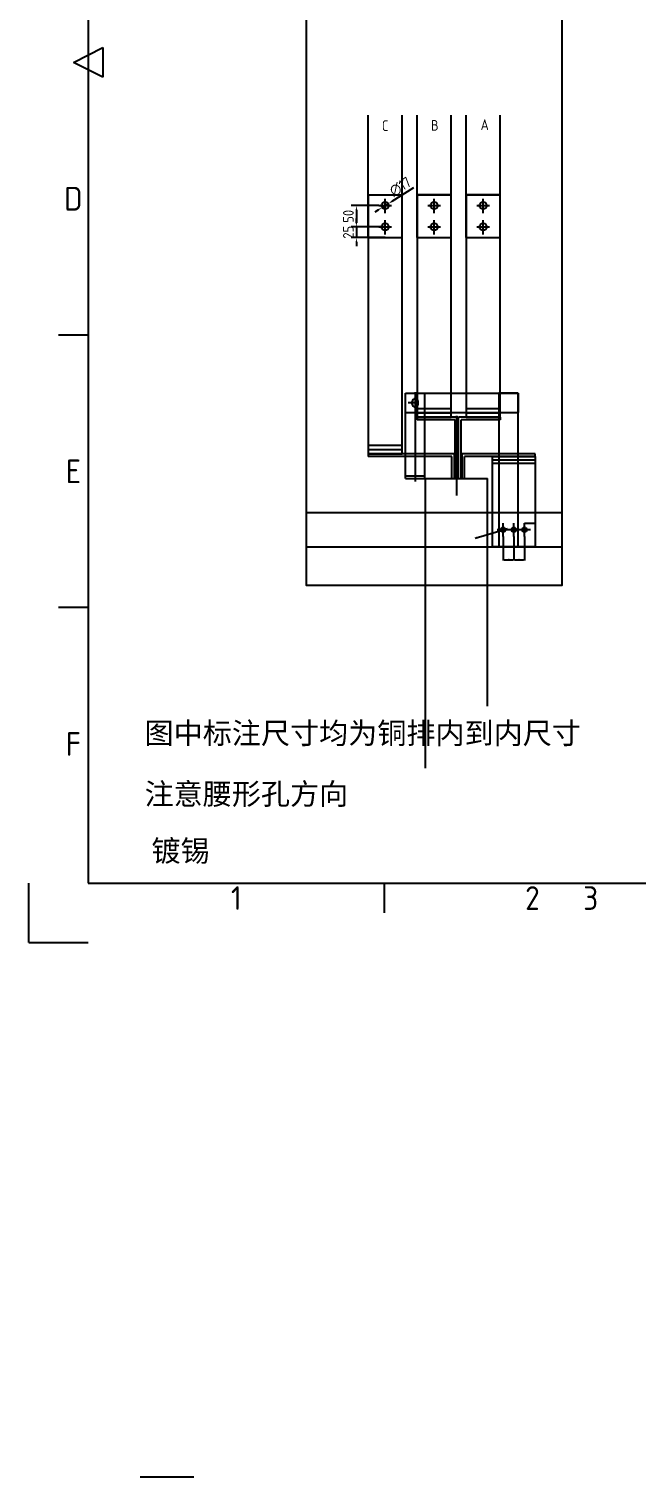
# Model space of a CAD drawing. Extents: x 619634 to 631942, y -3666 to 10046.
# Drawn here: x 619634 to 621061, y 4664 to 8060 of the extents above; entities that cross this region are included whole.
import ezdxf
from ezdxf.enums import TextEntityAlignment as Align

# ---------------------------------------------------------------- set-up
doc = ezdxf.new("R2010")
doc.units = 0
doc.header["$LTSCALE"] = 1000
doc.header["$MEASUREMENT"] = 0
doc.header["$PDMODE"] = 35
doc.linetypes.add('CENTER', pattern=[2, 1.25, -0.25, 0.25, -0.25])
doc.layers.get('0').update_dxf_attribs({"linetype": 'CONTINUOUS'})
doc.layers.get('Defpoints').update_dxf_attribs({"linetype": 'CONTINUOUS'})
for name, color, linetype in [('1-文字1', 7, 'CONTINUOUS'), ('FRAME050', 6, 'CONTINUOUS'), ('FRAME070', 5, 'CONTINUOUS'), ('FRAME200', 8, 'CONTINUOUS'), ('图层1', 1, 'CONTINUOUS'), ('母线槽', 3, 'CONTINUOUS'), ('设备层', 163, 'CONTINUOUS')]:
    doc.layers.add(name, color=color, linetype=linetype)
doc.styles.add('ISOCP', font='isocp.shx')
doc.styles.get("Standard").update_dxf_attribs({"font": 'GBENOR', "bigfont": 'GBCBIG'})
doc.styles.add('STYLE2', font='', dxfattribs={"height": 7})
doc.styles.get('STYLE2').set_extended_font_data('SimSun')
doc.dimstyles.new('ISO-25', dxfattribs={"dimtxt": 2.5, "dimasz": 2.5, "dimexe": 1.25, "dimexo": 0.625, "dimtad": 1, "dimtxsty": 'Standard', "dimcen": 2.5, "dimadec": 0, "dimazin": 0, "dimtfac": 1, "dimtmove": 0, "dimatfit": 3, "dimfxl": 1, "dimarcsym": 0})
doc.dimstyles.get("Standard").update_dxf_attribs({"dimscale": 100, "dimtxt": 3.5, "dimasz": 3.5, "dimexe": 0, "dimexo": 0, "dimgap": 0.2, "dimtad": 1, "dimdec": 0, "dimzin": 0, "dimdsep": 46, "dimtxsty": 'Standard', "dimcen": 0.09, "dimclrd": 3, "dimclre": 3, "dimclrt": 3, "dimadec": 0, "dimazin": 0, "dimtfac": 1, "dimtdec": 0, "dimtmove": 2, "dimatfit": 3, "dimfxl": 1, "dimtolj": 1, "dimtzin": 0, "dimarcsym": 0})
doc.dimstyles.new('STANDARD$0', dxfattribs={"dimtxt": 5, "dimasz": 5, "dimexe": 2.5, "dimexo": 0, "dimgap": 1.25, "dimtad": 1, "dimdec": 0, "dimzin": 0, "dimdsep": 46, "dimtxsty": 'Standard', "dimcen": 0, "dimadec": 0, "dimazin": 0, "dimtfac": 0.514286, "dimtdec": 0, "dimtix": 1, "dimtmove": 0, "dimatfit": 3, "dimfxl": 1, "dimtolj": 1, "dimtzin": 0, "dimarcsym": 0})

# ---------------------------------------------------------------- blocks, each defined once
blk = doc.blocks.new('*D1085')
at = {"color": 0, "lineweight": -2}
for p, q in [((620747.2, 6869.9), (620747.2, 6813.7)), ((620772.2, 6869.9), (620772.2, 6813.7)), ((620769.7, 6814.9), (620749.7, 6814.9))]:
    blk.add_line(p, q, dxfattribs=at)
at = {"color": 0}
for points in [[(620749.7, 6815.3), (620749.7, 6814.5), (620747.2, 6814.9)], [(620769.7, 6815.3), (620769.7, 6814.5), (620772.2, 6814.9)]]:
    blk.add_solid(points, dxfattribs=at)
at = {"layer": 'Defpoints', "color": 0}
for p in [(620747.2, 6870.6), (620772.2, 6870.6), (620747.2, 6814.9)]:
    blk.add_point(p, dxfattribs=at)
at = {"color": 0, "insert": (620759.7, 6816.8), "char_height": 2.5, "attachment_point": 5}
blk.add_mtext('25', dxfattribs=at)
blk = doc.blocks.new('*D1086')
at = {"color": 0, "lineweight": -2}
for p, q in [((620772.2, 6869.3), (620772.2, 6813.7)), ((620797.2, 6869.9), (620797.2, 6813.7)), ((620794.7, 6814.9), (620774.7, 6814.9))]:
    blk.add_line(p, q, dxfattribs=at)
at = {"color": 0}
for points in [[(620774.7, 6815.3), (620774.7, 6814.5), (620772.2, 6814.9)], [(620794.7, 6815.3), (620794.7, 6814.5), (620797.2, 6814.9)]]:
    blk.add_solid(points, dxfattribs=at)
at = {"layer": 'Defpoints', "color": 0}
for p in [(620772.2, 6869.9), (620797.2, 6870.6), (620772.2, 6814.9)]:
    blk.add_point(p, dxfattribs=at)
at = {"color": 0, "insert": (620784.7, 6816.8), "char_height": 2.5, "attachment_point": 5}
blk.add_mtext('25', dxfattribs=at)
blk = doc.blocks.new('*D1087')
at = {"color": 0, "lineweight": -2}
for p, q in [((620681.8, 6866.1), (620739.5, 6883.8)), ((620752.4, 6887.8), (620741.9, 6884.6)), ((620754.8, 6888.5), (620757.2, 6889.3))]:
    blk.add_line(p, q, dxfattribs=at)
at = {"color": 0}
for points in [[(620739.4, 6884.2), (620739.6, 6883.4), (620741.9, 6884.6)], [(620754.7, 6888.9), (620754.9, 6888.1), (620752.4, 6887.8)]]:
    blk.add_solid(points, dxfattribs=at)
at = {"layer": 'Defpoints', "color": 0}
for p in [(620741.9, 6884.6), (620752.4, 6887.8)]:
    blk.add_point(p, dxfattribs=at)
at = {"color": 0, "insert": (620684.9, 6869), "char_height": 2.5, "attachment_point": 5, "rotation": 17.076}
blk.add_mtext('3-%%c11', dxfattribs=at)
blk = doc.blocks.new('*D1077')
at = {"layer": 'Defpoints', "color": 0}
for p in [(620455.2, 7646.2), (620402.7, 7596.2), (620455.2, 7596.2)]:
    blk.add_point(p, dxfattribs=at)
at = {"layer": '母线槽', "color": 0, "lineweight": -2}
for p, q in [((620455.2, 7646.2), (620390.2, 7646.2)), ((620402.7, 7636.2), (620402.7, 7606.2)), ((620455.2, 7596.2), (620390.2, 7596.2))]:
    blk.add_line(p, q, dxfattribs=at)
at = {"layer": '母线槽', "color": 0}
for points in [[(620401, 7636.2), (620404.3, 7636.2), (620402.7, 7646.2)], [(620401, 7606.2), (620404.3, 7606.2), (620402.7, 7596.2)]]:
    blk.add_solid(points, dxfattribs=at)
at = {"layer": '母线槽', "color": 0, "insert": (620383.9, 7621.2), "char_height": 25, "attachment_point": 5, "rotation": 90}
blk.add_mtext('\\A1;50', dxfattribs=at)
blk = doc.blocks.new('*D1078')
at = {"layer": 'Defpoints', "color": 0}
for p in [(620470.2, 7596.2), (620402.7, 7571.2), (620470.2, 7571.2)]:
    blk.add_point(p, dxfattribs=at)
at = {"layer": '母线槽', "color": 0, "lineweight": -2}
for p, q in [((620402.7, 7606.2), (620402.7, 7616.2)), ((620470.2, 7596.2), (620390.2, 7596.2)), ((620402.7, 7596.2), (620402.7, 7571.2)), ((620470.2, 7571.2), (620390.2, 7571.2)), ((620402.7, 7561.2), (620402.7, 7551.2))]:
    blk.add_line(p, q, dxfattribs=at)
at = {"layer": '母线槽', "color": 0}
for points in [[(620401, 7606.2), (620404.3, 7606.2), (620402.7, 7596.2)], [(620401, 7561.2), (620404.3, 7561.2), (620402.7, 7571.2)]]:
    blk.add_solid(points, dxfattribs=at)
at = {"layer": '母线槽', "color": 0, "insert": (620383.9, 7583.7), "char_height": 25, "attachment_point": 5, "rotation": 90}
blk.add_mtext('\\A1;25', dxfattribs=at)
blk = doc.blocks.new('*D1079')
at = {"layer": 'Defpoints', "color": 0}
for p in [(620463, 7641.7), (620477.4, 7650.7)]:
    blk.add_point(p, dxfattribs=at)
at = {"layer": '母线槽', "color": 0, "lineweight": -2}
for p, q in [((620536.8, 7687.7), (620485.9, 7655.9)), ((620463, 7641.7), (620477.4, 7650.7)), ((620454.5, 7636.4), (620446, 7631.1))]:
    blk.add_line(p, q, dxfattribs=at)
at = {"layer": '母线槽', "color": 0}
for points in [[(620453.6, 7637.8), (620455.3, 7635), (620463, 7641.7)], [(620485, 7657.4), (620486.8, 7654.5), (620477.4, 7650.7)]]:
    blk.add_solid(points, dxfattribs=at)
at = {"layer": '母线槽', "color": 0, "insert": (620505.7, 7690.4), "char_height": 25, "attachment_point": 5, "rotation": 31.9026}
blk.add_mtext('\\A1;∅17', dxfattribs=at)
blk = doc.blocks.new('98')
at = {"color": 4, "linetype": 'CENTER'}
for p, q in [((559393.2, 3900.5), (559393.2, 4109.7)), ((559384.3, 3925.2), (559409.7, 3925.2))]:
    blk.add_line(p, q, dxfattribs=at)
at = {"color": 4}
for p, q in [((559415.7, 4102.7), (559370.7, 4102.7)), ((559370.7, 4102.7), (559370.7, 3902.7)), ((559415.7, 4096.7), (559370.7, 4096.7)), ((559415.7, 4102.7), (559415.7, 3902.7)), ((559386.2, 3928.2), (559386.2, 3922.2)), ((559400.2, 3928.2), (559400.2, 3922.2)), ((559415.7, 3902.7), (559370.7, 3902.7))]:
    blk.add_line(p, q, dxfattribs=at)
for centre, start, end in [((559393.2, 3928.2), 0, 180), ((559393.2, 3922.2), 180, 0)]:
    blk.add_arc(centre, 7, start, end, dxfattribs=at)

msp = doc.modelspace()

# ---------------------------------------------------------------- linework, layer by layer
at = {"color": 1}
for p, q in [((620430.169, 7571.17), (620430.169, 7858.329)), ((620510.169, 7571.17), (620510.169, 7858.329)), ((620430.169, 7671.17), (620510.169, 7671.17)), ((620455.24, 7646.17), (620485.097, 7646.17)), ((620470.169, 7628.662), (620470.169, 7661.768)), ((620470.169, 7578.662), (620470.169, 7611.768)), ((620455.24, 7596.17), (620485.097, 7596.17)), ((620430.169, 7571.17), (620510.169, 7571.17))]:
    msp.add_line(p, q, dxfattribs=at)
at = {"color": 3}
for p, q in [((620545.169, 7571.17), (620545.169, 7858.329)), ((620625.169, 7571.17), (620625.169, 7858.329)), ((620545.169, 7671.17), (620625.169, 7671.17)), ((620570.24, 7646.17), (620600.097, 7646.17)), ((620585.169, 7628.662), (620585.169, 7661.768)), ((620585.169, 7578.662), (620585.169, 7611.768)), ((620570.24, 7596.17), (620600.097, 7596.17)), ((620545.169, 7571.17), (620625.169, 7571.17)), ((620285.169, 6926.17), (620885.169, 6926.17))]:
    msp.add_line(p, q, dxfattribs=at)
at = {"color": 2}
for p, q in [((620660.169, 7571.17), (620660.169, 7858.329)), ((620740.169, 7571.17), (620740.169, 7858.329)), ((620660.169, 7671.17), (620740.169, 7671.17)), ((620685.24, 7646.17), (620715.097, 7646.17)), ((620700.169, 7628.662), (620700.169, 7661.768)), ((620700.169, 7578.662), (620700.169, 7611.768)), ((620685.24, 7596.17), (620715.097, 7596.17)), ((620660.169, 7571.17), (620740.169, 7571.17)), ((620285.169, 6846.17), (620885.169, 6846.17))]:
    msp.add_line(p, q, dxfattribs=at)
for p, q in [((620640.669, 7150.17), (620545.169, 7150.17)), ((620634.669, 7144.17), (620545.169, 7144.17)), ((620634.669, 7006.17), (620634.669, 7144.17)), ((620640.669, 7006.17), (620640.669, 7150.17)), ((620740.169, 7150.17), (620642.669, 7150.17)), ((620642.669, 7075.17), (620642.669, 7150.17)), ((620740.169, 7144.17), (620648.669, 7144.17)), ((620648.669, 7069.17), (620648.669, 7144.17)), ((620632.669, 7064.17), (620430.169, 7064.17)), ((620632.669, 7006.17), (620632.669, 7064.17)), ((620640.669, 7006.17), (620640.669, 7064.17)), ((620642.669, 7006.17), (620642.669, 7075.17)), ((620648.669, 7006.17), (620648.669, 7069.17)), ((620650.669, 7006.17), (620650.669, 7064.17)), ((620650.669, 7006.17), (620650.669, 7064.17)), ((620822.169, 7064.17), (620650.669, 7064.17)), ((620626.669, 7058.17), (620430.169, 7058.17)), ((620626.669, 7006.17), (620626.669, 7058.17)), ((620656.669, 7006.17), (620656.669, 7058.17)), ((620822.169, 7058.17), (620656.669, 7058.17)), ((620747.169, 6870.564), (620747.169, 6901.776)), ((620772.169, 6870.564), (620772.169, 6901.776)), ((620797.169, 6870.564), (620797.169, 6901.776)), ((620760.93, 6886.17), (620733.407, 6886.17)), ((620785.93, 6886.17), (620758.407, 6886.17)), ((620810.93, 6886.17), (620783.407, 6886.17))]:
    msp.add_line(p, q)
at = {"color": 1, "linetype": 'CENTER'}
msp.add_line((620637.669, 7153.386), (620637.669, 6966.09), dxfattribs=at)
at = {"color": 1}
for centre in [(620470.169, 7646.17), (620470.169, 7596.17)]:
    msp.add_circle(centre, 8.5, dxfattribs=at)
at = {"color": 3}
for centre in [(620585.169, 7646.17), (620585.169, 7596.17)]:
    msp.add_circle(centre, 8.5, dxfattribs=at)
at = {"color": 2}
for centre in [(620700.169, 7646.17), (620700.169, 7596.17)]:
    msp.add_circle(centre, 8.5, dxfattribs=at)
for centre in [(620747.169, 6886.17), (620772.169, 6886.17), (620797.169, 6886.17)]:
    msp.add_circle(centre, 5.5)
at = {"layer": '1-文字1', "color": 220}
for p, q in [((620737.169, 7206.17), (620737.169, 6846.17)), ((620782.169, 7206.17), (620737.169, 7206.17)), ((620782.169, 6846.17), (620782.169, 7206.17)), ((620737.169, 6846.17), (620782.169, 6846.17))]:
    msp.add_line(p, q, dxfattribs=at)
at = {"layer": 'FRAME050'}
for p, q in [((619738.602, 7982.091), (619808.1, 8016.84)), ((619808.1, 8016.84), (619808.1, 7947.342)), ((619808.1, 7947.342), (619738.602, 7982.091)), ((619773.351, 7342.709), (619703.853, 7342.709)), ((619773.351, 6703.327), (619703.853, 6703.327)), ((620468.331, 5987.498), (620468.331, 6056.996))]:
    msp.add_line(p, q, dxfattribs=at)
at = {"layer": 'FRAME070'}
for p, q in [((619773.351, 9907.185), (619773.351, 6056.996)), ((619773.351, 6056.996), (625087.206, 6056.996))]:
    msp.add_line(p, q, dxfattribs=at)
at = {"layer": 'FRAME200'}
for p, q in [((619634.355, 5918), (619634.355, 6056.996)), ((619634.355, 5918), (619773.351, 5918)), ((620021.6, 4664.41), (619895.24, 4664.41))]:
    msp.add_line(p, q, dxfattribs=at)
at = {"layer": '图层1', "linetype": 'ByBlock'}
msp.add_lwpolyline([(620285.169, 8112.46), (620285.169, 6756.17), (620885.169, 6756.17), (620885.169, 8112.46)], close=True, dxfattribs=at)
at = {"layer": '母线槽', "color": 60}
for p, q in [((620430.169, 7671.17), (620430.169, 7064.17)), ((620510.169, 7671.071), (620430.169, 7671.071)), ((620510.169, 7064.17), (620510.169, 7671.071)), ((620545.169, 7671.17), (620545.169, 7150.17)), ((620625.169, 7671.17), (620545.169, 7671.17)), ((620625.169, 7150.17), (620625.169, 7671.17)), ((620660.169, 7671.17), (620660.169, 7150.17)), ((620740.169, 7671.17), (620660.169, 7671.17)), ((620740.169, 7150.17), (620740.169, 7671.17)), ((620545.169, 7170.17), (620625.169, 7170.17)), ((620660.169, 7170.17), (620740.169, 7170.17)), ((620545.169, 7160.17), (620625.169, 7160.17)), ((620545.169, 7150.17), (620625.169, 7150.17)), ((620660.169, 7160.17), (620740.169, 7160.17)), ((620660.169, 7150.17), (620740.169, 7150.17)), ((620430.169, 7084.17), (620510.169, 7084.17)), ((620430.169, 7074.17), (620510.169, 7074.17)), ((620430.169, 7064.17), (620510.169, 7064.17)), ((620722.169, 6846.17), (620722.169, 7058.17)), ((620722.169, 7058.17), (620822.169, 7058.17)), ((620722.169, 7050.17), (620822.169, 7050.17)), ((620722.169, 7042.17), (620822.169, 7042.17)), ((620822.169, 7058.17), (620822.169, 6846.17)), ((620822.169, 6846.17), (620722.169, 6846.17))]:
    msp.add_line(p, q, dxfattribs=at)
at = {"layer": '母线槽', "color": 0}
for p, q in [((620545.169, 7150.17), (620545.169, 7144.17)), ((620740.169, 7150.17), (620740.169, 7144.17)), ((620430.169, 7064.17), (620430.169, 7058.17)), ((620822.169, 7058.17), (620822.169, 7064.17)), ((620797.169, 6901.776), (620822.169, 6901.776))]:
    msp.add_line(p, q, dxfattribs=at)
at = {"layer": '母线槽', "color": 3}
for p, q in [((620565.169, 7006.17), (620710.169, 7006.17)), ((620565.169, 6327.179), (620565.169, 7006.17)), ((620710.169, 6472.179), (620710.169, 7006.17))]:
    msp.add_line(p, q, dxfattribs=at)
at = {"layer": '设备层', "color": 130}
for p, q in [((620518.169, 7206.17), (620782.169, 7206.17)), ((620518.169, 7106.17), (620518.169, 7206.17)), ((620782.169, 7206.17), (620782.169, 7161.17)), ((620518.169, 7161.17), (620782.169, 7161.17))]:
    msp.add_line(p, q, dxfattribs=at)

# ---------------------------------------------------------------- block references
at = {"layer": '1-文字1', "color": 220, "rotation": 180}
msp.add_blockref('98', (1179933.862, 11108.852), dxfattribs=at)

# ---------------------------------------------------------------- texts
at = {"color": 7, "style": 'STYLE2'}
for s, height, p in [('图中标注尺寸均为铜排内到内尺寸', 50.03856, (619905.705, 6384.001)), ('注意腰形孔方向', 50.0386, (619905.705, 6241.473)), ('镀锡', 50.0386, (619921.858, 6108.018))]:
    msp.add_text(s, height=height, dxfattribs=at).set_placement(p)
at = {"color": 1, "insert": (620462.582, 7846.14), "char_height": 25, "width": 66.48828, "attachment_point": 1}
msp.add_mtext('C', dxfattribs=at)
at = {"color": 3, "insert": (620577.545, 7846.827), "char_height": 25, "width": 40.56186, "attachment_point": 1}
msp.add_mtext('B', dxfattribs=at)
at = {"color": 2, "insert": (620694.22, 7848.397), "char_height": 25, "width": 48.81173, "attachment_point": 1}
msp.add_mtext('A', dxfattribs=at)
at = {"layer": 'FRAME050', "style": 'ISOCP'}
for s, p in [('D', (619738.602, 7662.4)), ('E', (619738.602, 7023.018)), ('F', (619738.602, 6383.637)), ('1', (620120.841, 6022.247)), ('2', (620815.821, 6022.247)), ('3', (620952.575, 6022.247))]:
    msp.add_text(s, height=55.598, dxfattribs=at).set_placement(p, align=Align.MIDDLE)

# ---------------------------------------------------------------- dimensions: what is measured, and where the dimension line sits
dim = msp.add_diameter_dim_2p(p1=(620752.426, 6887.785), p2=(620741.911, 6884.555), text='3-%%c11', dimstyle='ISO-25')
dim.commit()
dim.dimension.update_dxf_attribs({"geometry": '*D1087', "text_midpoint": (620685.403, 6867.197), "dimtype": 163})
for base, p1, p2, picture, middle in [((620747.169, 6814.92), (620772.169, 6870.564), (620747.169, 6870.564), '*D1085', (620759.669, 6816.795)), ((620772.169, 6814.92), (620797.169, 6870.564), (620772.169, 6869.939), '*D1086', (620784.669, 6816.795))]:
    dim = msp.add_linear_dim(base=base, p1=p1, p2=p2, dimstyle='ISO-25')
    dim.commit()
    dim.dimension.update_dxf_attribs({"geometry": picture, "text_midpoint": middle})
at = {"layer": '母线槽', "color": 60}
dim = msp.add_diameter_dim_2p(p1=(620462.953, 7641.678), p2=(620477.385, 7650.662), dimstyle='Standard', override={"dimscale": 5, "dimtxt": 5, "dimasz": 2, "dimexe": 2.5, "dimgap": 1.25, "dimcen": 0, "dimclrd": 0, "dimclre": 0, "dimclrt": 0, "dimtfac": 0.514286, "dimtix": 1, "dimtmove": 0}, dxfattribs=at)
dim.commit()
dim.dimension.update_dxf_attribs({"geometry": '*D1079', "text_midpoint": (620505.678, 7690.362)})
for base, p1, p2, picture, middle in [((620402.682, 7596.17), (620455.24, 7646.17), (620455.24, 7596.17), '*D1077', (620383.932, 7621.17)), ((620402.682, 7571.17), (620470.169, 7596.17), (620470.169, 7571.17), '*D1078', (620383.932, 7583.67))]:
    dim = msp.add_linear_dim(base=base, p1=p1, p2=p2, angle=90, dimstyle='STANDARD$0', override={"dimscale": 5, "dimasz": 2}, dxfattribs=at)
    dim.commit()
    dim.dimension.update_dxf_attribs({"geometry": picture, "text_midpoint": middle})

doc.saveas('drawing.dxf')
